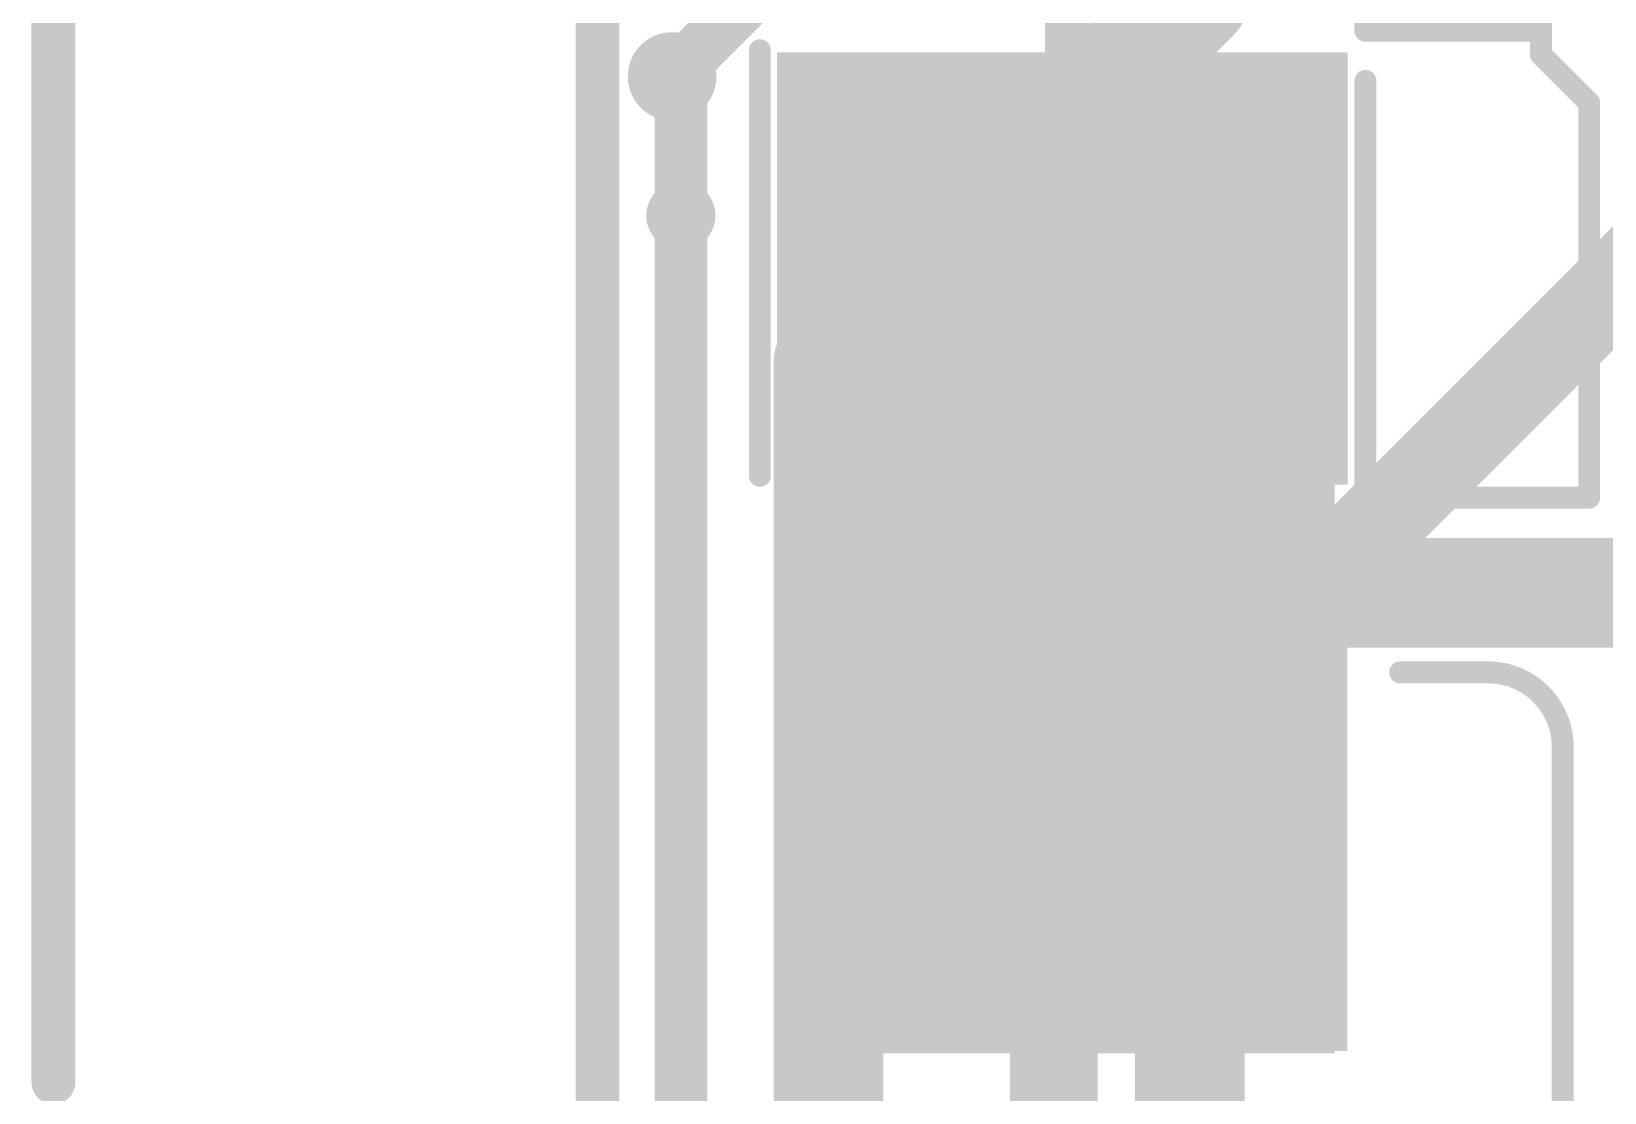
# Model space of a CAD drawing. Header units: millimetres. Extents: x 0.85 to 4.91, y 0.77 to 5.15.
# Drawn here: x 0.871 to 1.2295, y 3.2151 to 3.457 of the extents above; entities that cross this region are included whole.
import ezdxf

# ---------------------------------------------------------------- set-up
doc = ezdxf.new("R2010")
doc.units = ezdxf.units.MM
doc.header["$MEASUREMENT"] = 0
for name, color, linetype in [('BottomLayer', 5, 'Continuous'), ('BottomOverlay', 54, 'Continuous'), ('BottomPaste', 16, 'Continuous'), ('BottomSolder', 6, 'Continuous'), ('Mechanical1', 6, 'Continuous'), ('Mechanical2', 216, 'Continuous'), ('MultiLayer', 9, 'Continuous'), ('TopLayer', 1, 'Continuous'), ('TopOverlay', 2, 'Continuous'), ('TopPaste', 8, 'Continuous'), ('TopSolder', 216, 'Continuous'), ('ViaHoleLayer', 16, 'Continuous')]:
    doc.layers.add(name, color=color, linetype=linetype)

# ---------------------------------------------------------------- blocks, each defined once
blk = doc.blocks.new('R___0201_B_36')
at = {"layer": 'BottomLayer'}
for points in [[(-0.01614, -0.00728), (-0.00551, -0.00728), (-0.01614, 0.00728), (-0.00551, 0.00728)], [(0.00551, -0.00728), (0.01614, -0.00728), (0.00551, 0.00728), (0.01614, 0.00728)]]:
    blk.add_solid(points, dxfattribs=at)
at = {"layer": 'BottomOverlay', "const_width": 0.005}
for points in [[(-0.019, -0.01), (-0.019, 0.01)], [(-0.019, 0.01), (0.019, 0.01)], [(0.019, -0.01), (0.019, 0.01)], [(-0.019, -0.01), (0.019, -0.01)]]:
    blk.add_lwpolyline(points, dxfattribs=at)
at = {"layer": 'BottomOverlay', "const_width": 0.0025}
for points in [[(-0.02025, 0.01, 1), (-0.01775, 0.01, 1)], [(-0.02025, 0.01, 1), (-0.01775, 0.01, 1)], [(0.01775, 0.01, 1), (0.02025, 0.01, 1)], [(0.01775, 0.01, 1), (0.02025, 0.01, 1)], [(-0.02025, -0.01, 1), (-0.01775, -0.01, 1)], [(-0.02025, -0.01, 1), (-0.01775, -0.01, 1)], [(0.01775, -0.01, 1), (0.02025, -0.01, 1)], [(0.01775, -0.01, 1), (0.02025, -0.01, 1)]]:
    blk.add_lwpolyline(points, format="xyb", close=True, dxfattribs=at)
at = {"layer": 'BottomPaste'}
for points in [[(-0.01614, -0.00728), (-0.00551, -0.00728), (-0.01614, 0.00728), (-0.00551, 0.00728)], [(0.00551, -0.00728), (0.01614, -0.00728), (0.00551, 0.00728), (0.01614, 0.00728)]]:
    blk.add_solid(points, dxfattribs=at)
at = {"layer": 'BottomSolder'}
for points in [[(-0.02014, -0.01128), (-0.00151, -0.01128), (-0.02014, 0.01128), (-0.00151, 0.01128)], [(0.00151, -0.01128), (0.02014, -0.01128), (0.00151, 0.01128), (0.02014, 0.01128)]]:
    blk.add_solid(points, dxfattribs=at)
blk = doc.blocks.new('4_1734592_2_55')
at = {"layer": 'TopLayer'}
blk.add_solid([(-0.11102, -0.12795), (-0.02047, -0.12795), (-0.11102, -0.00591), (-0.02047, -0.00591)], dxfattribs=at)
at = {"layer": 'TopOverlay'}
for points, const_width in [([(-0.0169, 0.022, 1), (-0.0271, 0.022, 1)], 0.01), ([(-0.0296, 0.022, 1), (-0.0246, 0.022, 1)], 0.005), ([(-0.0194, 0.022, 1), (-0.0144, 0.022, 1)], 0.005), ([(-0.11429, 0.002, 1), (-0.11179, 0.002, 1)], 0.0025), ([(-0.01725, 0.002, 1), (-0.01475, 0.002, 1)], 0.0025), ([(-0.11925, -0.136, 1), (-0.11675, -0.136, 1)], 0.0025), ([(-0.11925, -0.136, 1), (-0.11675, -0.136, 1)], 0.0025), ([(-0.02425, -0.136, 1), (-0.02175, -0.136, 1)], 0.0025), ([(-0.01825, -0.176, 1), (-0.01575, -0.176, 1)], 0.0025), ([(-0.01825, -0.176, 1), (-0.01575, -0.176, 1)], 0.0025), ([(-0.11925, -0.187, 1), (-0.11675, -0.187, 1)], 0.0025), ([(-0.11925, -0.187, 1), (-0.11675, -0.187, 1)], 0.0025), ([(-0.02925, -0.187, 1), (-0.02675, -0.187, 1)], 0.0025), ([(-0.02925, -0.187, 1), (-0.02675, -0.187, 1)], 0.0025)]:
    blk.add_lwpolyline(points, format="xyb", close=True, dxfattribs=dict(at, const_width=const_width))
at = {"layer": 'TopOverlay', "const_width": 0.005}
for points in [[(-0.11304, 0.002), (-0.016, 0.002)], [(-0.118, -0.136), (-0.118, -0.187)], [(-0.118, -0.136), (-0.023, -0.136)], [(-0.017, -0.176), (-0.028, -0.187)], [(-0.017, -0.176), (0.81968, -0.176)], [(-0.118, -0.187), (-0.028, -0.187)]]:
    blk.add_lwpolyline(points, dxfattribs=at)
at = {"layer": 'TopPaste'}
blk.add_solid([(-0.11102, -0.12795), (-0.02047, -0.12795), (-0.11102, -0.00591), (-0.02047, -0.00591)], dxfattribs=at)
at = {"layer": 'TopSolder'}
blk.add_solid([(-0.11502, -0.13195), (-0.01647, -0.13195), (-0.11502, -0.00191), (-0.01647, -0.00191)], dxfattribs=at)
blk = doc.blocks.new('0524352471_209')
at = {"layer": 'TopLayer'}
blk.add_solid([(0.37008, 0.02215), (0.27559, 0.02215), (0.37008, -0.09793), (0.27559, -0.09793)], dxfattribs=at)
at = {"layer": 'TopOverlay', "const_width": 0.005}
for points in [[(0.35785, -0.114), (0.35785, -0.133)], [(0.25585, -0.151), (0.34185, -0.151)]]:
    blk.add_lwpolyline(points, dxfattribs=at)
at = {"layer": 'TopOverlay', "const_width": 0.0025}
for points in [[(0.3566, -0.114, 1), (0.3591, -0.114, 1)], [(0.3566, -0.133, 1), (0.3591, -0.133, 1)], [(0.3566, -0.133, 1), (0.3591, -0.133, 1)], [(0.3406, -0.151, 1), (0.3431, -0.151, 1)], [(0.3406, -0.151, 1), (0.3431, -0.151, 1)]]:
    blk.add_lwpolyline(points, format="xyb", close=True, dxfattribs=at)
at = {"layer": 'TopOverlay', "const_width": 0.005}
blk.add_lwpolyline([(0.35785, -0.133, -0.414214), (0.34185, -0.151)], format="xyb", dxfattribs=at)
at = {"layer": 'TopPaste'}
blk.add_solid([(0.37008, 0.02215), (0.27559, 0.02215), (0.37008, -0.09793), (0.27559, -0.09793)], dxfattribs=at)
at = {"layer": 'TopSolder'}
blk.add_solid([(0.37408, 0.02615), (0.27159, 0.02615), (0.37408, -0.10193), (0.27159, -0.10193)], dxfattribs=at)

msp = doc.modelspace()

# ---------------------------------------------------------------- linework, layer by layer
at = {"layer": 'BottomLayer'}
for points, const_width in [([(1.041, 3.56016), (1.13616, 3.465)], 0.02), ([(1.05263, 3.38147), (1.13616, 3.465)], 0.025), ([(1.104, 3.271), (1.264, 3.431)], 0.02), ([(1.019, 2.309), (1.019, 3.415)], 0.012), ([(1.05263, 2.319), (1.05263, 3.38147)], 0.025), ([(1.104, 2.956), (1.104, 3.271)], 0.02), ([(1.134, 3.00221), (1.134, 3.207)], 0.025)]:
    msp.add_lwpolyline(points, dxfattribs=dict(at, const_width=const_width))
for points, const_width in [([(1.12991, 3.465, 1), (1.14241, 3.465, 1)], 0.0125), ([(1.13116, 3.465, 1), (1.14116, 3.465, 1)], 0.01), ([(1.01506, 3.415, 1), (1.02294, 3.415, 1)], 0.00787), ([(1.016, 3.415, 1), (1.022, 3.415, 1)], 0.006), ([(1.04638, 3.38147, 1), (1.05888, 3.38147, 1)], 0.0125), ([(1.04638, 3.38147, 1), (1.05888, 3.38147, 1)], 0.0125), ([(1.099, 3.271, 1), (1.109, 3.271, 1)], 0.01), ([(1.099, 3.271, 1), (1.109, 3.271, 1)], 0.01), ([(1.12775, 3.207, 1), (1.14025, 3.207, 1)], 0.0125)]:
    msp.add_lwpolyline(points, format="xyb", close=True, dxfattribs=dict(at, const_width=const_width))
at = {"layer": 'Mechanical1', "const_width": 0.01}
msp.add_lwpolyline([(0.876, 3.21742), (0.876, 5)], dxfattribs=at)
at = {"layer": 'Mechanical1', "const_width": 0.005}
msp.add_lwpolyline([(0.8735, 3.21742, 1), (0.8785, 3.21742, 1)], format="xyb", close=True, dxfattribs=at)
at = {"layer": 'Mechanical2', "const_width": 0.01}
msp.add_lwpolyline([(1, 0.965), (1, 5)], dxfattribs=at)
at = {"layer": 'MultiLayer', "const_width": 0.00787}
msp.add_lwpolyline([(1.01506, 3.415, 1), (1.02294, 3.415, 1)], format="xyb", close=True, dxfattribs=at)
at = {"layer": 'TopLayer'}
for points, const_width in [([(1.019, 3.44871), (1.039, 3.46871)], 0.012), ([(1.107, 3.417), (1.107, 3.47106)], 0.01), ([(1.019, 3.415), (1.019, 3.44871)], 0.012), ([(1.10684, 3.27583), (1.10684, 3.40205)], 0.025), ([(1.10593, 3.40296), (1.10684, 3.40205)], 0.01), ([(1.10684, 3.27583), (1.16, 3.329)], 0.025), ([(1.16, 3.329), (1.612, 3.329)], 0.025), ([(1.10684, 3.27583), (1.135, 3.24767)], 0.025), ([(1.135, 3.207), (1.135, 3.24767)], 0.025)]:
    msp.add_lwpolyline(points, dxfattribs=dict(at, const_width=const_width))
for points, const_width in [([(1.016, 3.44871, 1), (1.022, 3.44871, 1)], 0.006), ([(1.016, 3.44871, 1), (1.022, 3.44871, 1)], 0.006), ([(1.01506, 3.415, 1), (1.02294, 3.415, 1)], 0.00787), ([(1.016, 3.415, 1), (1.022, 3.415, 1)], 0.006), ([(1.1045, 3.417, 1), (1.1095, 3.417, 1)], 0.005), ([(1.10059, 3.40205, 1), (1.11309, 3.40205, 1)], 0.0125), ([(1.10343, 3.40296, 1), (1.10843, 3.40296, 1)], 0.005), ([(1.10434, 3.40205, 1), (1.10934, 3.40205, 1)], 0.005), ([(1.15375, 3.329, 1), (1.16625, 3.329, 1)], 0.0125), ([(1.15375, 3.329, 1), (1.16625, 3.329, 1)], 0.0125), ([(1.10059, 3.27583, 1), (1.11309, 3.27583, 1)], 0.0125), ([(1.10059, 3.27583, 1), (1.11309, 3.27583, 1)], 0.0125), ([(1.10059, 3.27583, 1), (1.11309, 3.27583, 1)], 0.0125), ([(1.12875, 3.24767, 1), (1.14125, 3.24767, 1)], 0.0125), ([(1.12875, 3.24767, 1), (1.14125, 3.24767, 1)], 0.0125), ([(1.12875, 3.207, 1), (1.14125, 3.207, 1)], 0.0125)]:
    msp.add_lwpolyline(points, format="xyb", close=True, dxfattribs=dict(at, const_width=const_width))
msp.add_solid([(1.046, 3.224), (1.168, 3.224), (1.046, 3.446), (1.168, 3.446)], dxfattribs=at)
at = {"layer": 'ViaHoleLayer', "const_width": 0.00394}
msp.add_lwpolyline([(1.01703, 3.415, 1), (1.02097, 3.415, 1)], format="xyb", close=True, dxfattribs=at)

# ---------------------------------------------------------------- block references
for name, p, rotation in [('4_1734592_2_55', (1.039, 3.46871), 90), ('R___0201_B_36', (1.194, 3.46714), 360), ('0524352471_209', (1.06894, 2.953), 90)]:
    msp.add_blockref(name, p, dxfattribs=dict(rotation=rotation))

doc.saveas('drawing.dxf')
